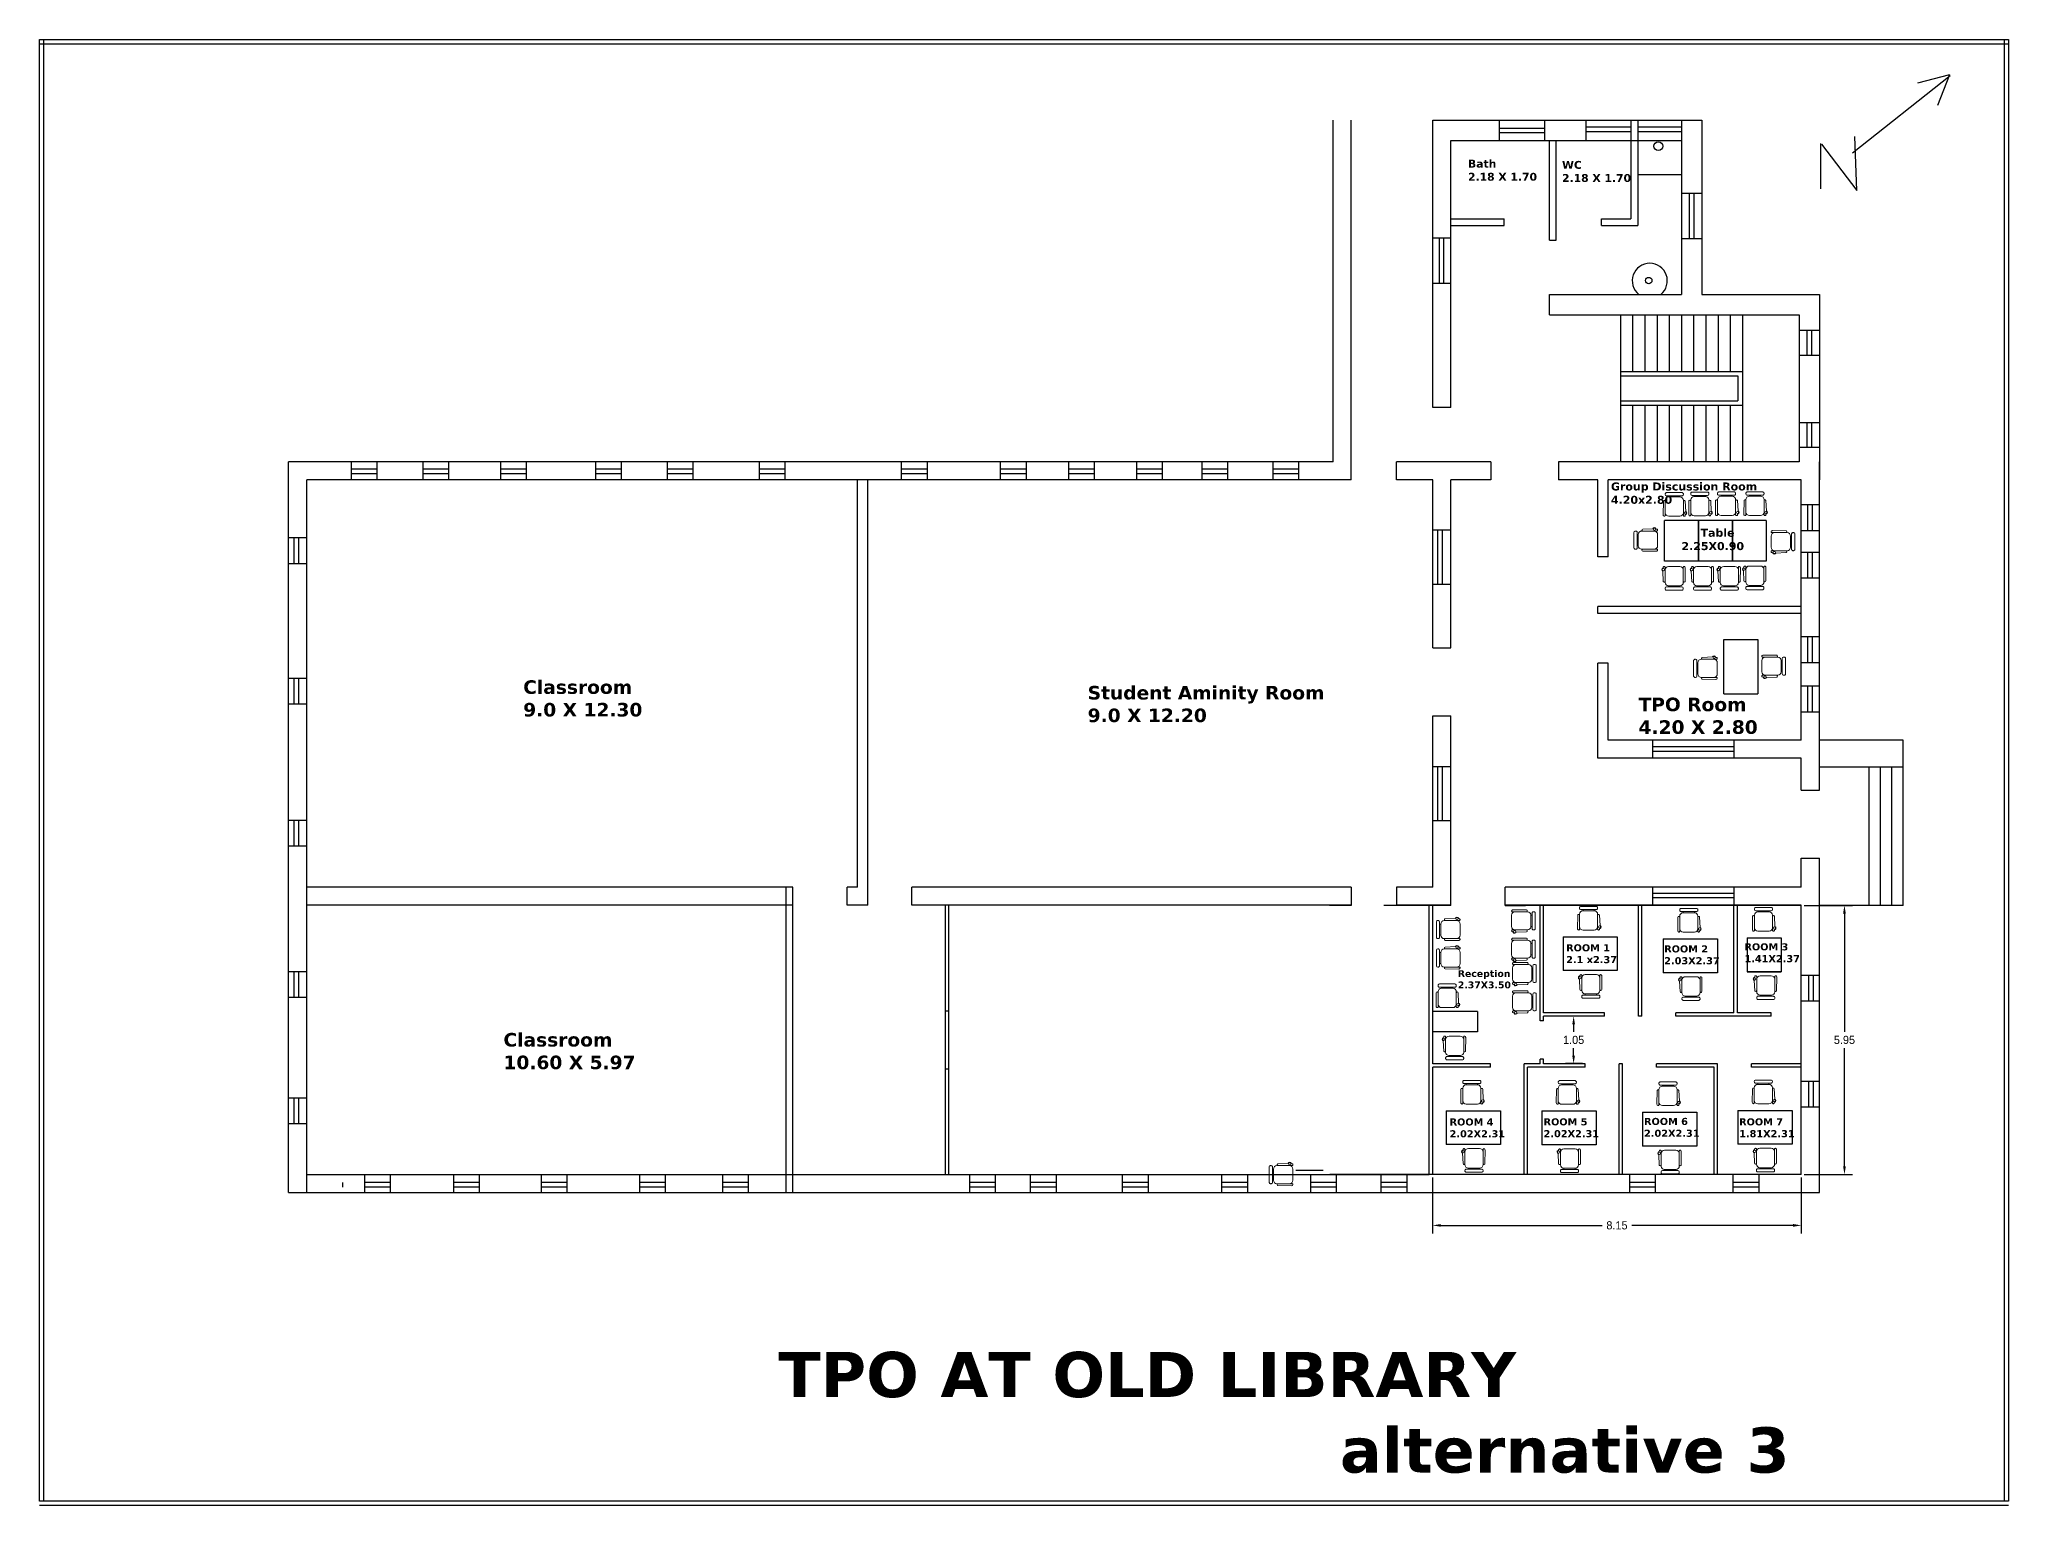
# Model space of a CAD drawing. Header units: inches. Extents: x 9 to 422, y -4 to 100.
# Drawn here: x 378.23 to 421.77, y 64.57 to 96.97 of the extents above; entities that cross this region are included whole.
import ezdxf

# ---------------------------------------------------------------- set-up
doc = ezdxf.new("R2010")
doc.units = ezdxf.units.IN
doc.header["$MEASUREMENT"] = 0
doc.layers.add('FUR', color=32, linetype='Continuous', lineweight=18)
doc.layers.add('FURN', color=10, linetype='Continuous', lineweight=9)
doc.dimstyles.get("Standard").update_dxf_attribs({"dimtxt": 0.18, "dimasz": 0.18, "dimexe": 0.18, "dimexo": 0.0625, "dimgap": 0.09, "dimtad": 0, "dimtih": 1, "dimtoh": 1, "dimdec": 4, "dimzin": 0, "dimdsep": 46, "dimtxsty": 'Standard', "dimcen": 0.09, "dimadec": 0, "dimazin": 0, "dimtfac": 1, "dimtdec": 4, "dimtofl": 0, "dimtmove": 0, "dimatfit": 3, "dimfxl": 1, "dimtolj": 1, "dimtzin": 0, "dimarcsym": 0})

# ---------------------------------------------------------------- blocks, each defined once
blk = doc.blocks.new('CINE CHAIR')
at = {"layer": 'FUR', "color": 48, "lineweight": 0}
for p, q in [((448043.776, 57308.306), (448043.8, 57308.306)), ((448043.776, 57308.058), (448043.8, 57308.058))]:
    blk.add_line(p, q, dxfattribs=at)
blk.add_lwpolyline([(448043.45, 57308.434), (448043.678, 57308.423, -0.388092), (448043.695, 57308.404), (448043.695, 57308.401, -0.414214), (448043.676, 57308.382), (448043.367, 57308.382, -0.414214), (448043.348, 57308.401), (448043.348, 57308.404, -0.491313), (448043.377, 57308.423), (448043.384, 57308.436)], format="xyb", dxfattribs=at)
for points in [[(448043.424, 57308.382), (448043.7, 57308.382, -0.414214), (448043.776, 57308.306), (448043.776, 57308.058, -0.414214), (448043.7, 57307.982), (448043.424, 57307.982, -0.414214), (448043.348, 57308.058), (448043.348, 57308.306, -0.414214)], [(448043.828, 57308.382), (448043.842, 57308.382, -0.414214), (448043.871, 57308.353), (448043.871, 57308.01, -0.414214), (448043.842, 57307.982), (448043.828, 57307.982, -0.414214), (448043.8, 57308.01), (448043.8, 57308.353, -0.414214)], [(448043.379, 57307.938), (448043.678, 57307.94, 0.393133), (448043.695, 57307.959), (448043.695, 57307.963, 0.414214), (448043.676, 57307.982), (448043.367, 57307.982, 0.414214), (448043.348, 57307.963), (448043.348, 57307.966, 0.435766)]]:
    blk.add_lwpolyline(points, format="xyb", close=True, dxfattribs=at)
blk.add_circle((448043.417, 57308.422), 0.0249, dxfattribs=at)
blk.add_arc((448043.417, 57308.422), 0.0356, 19.6628, 156.9494, dxfattribs=at)
blk = doc.blocks.new('*D81')
at = {"color": 0, "lineweight": -2, "transparency": 16777216}
for p, q in [((409.038, 71.823), (409.038, 70.582)), ((417.188, 71.823), (417.188, 70.582)), ((409.218, 70.762), (412.783, 70.762)), ((417.008, 70.762), (413.443, 70.762))]:
    blk.add_line(p, q, dxfattribs=at)
at = {"color": 0, "transparency": 16777216}
for points in [[(409.218, 70.792), (409.218, 70.732), (409.038, 70.762)], [(417.008, 70.792), (417.008, 70.732), (417.188, 70.762)]]:
    blk.add_solid(points, dxfattribs=at)
at = {"layer": 'Defpoints', "color": 0, "transparency": 16777216}
for p in [(409.038, 71.886), (417.188, 71.886), (417.188, 70.762)]:
    blk.add_point(p, dxfattribs=at)
at = {"color": 0, "transparency": 16777216, "insert": (413.113, 70.762), "char_height": 0.18, "attachment_point": 5}
blk.add_mtext('\\A1;8.15', dxfattribs=at)
blk = doc.blocks.new('*D82')
at = {"color": 0, "lineweight": -2, "transparency": 16777216}
for p, q in [((417.251, 77.834), (418.323, 77.834)), ((418.143, 77.654), (418.143, 75.04)), ((418.143, 72.066), (418.143, 74.68)), ((417.251, 71.886), (418.323, 71.886))]:
    blk.add_line(p, q, dxfattribs=at)
at = {"color": 0, "transparency": 16777216}
for points in [[(418.113, 77.654), (418.173, 77.654), (418.143, 77.834)], [(418.113, 72.066), (418.173, 72.066), (418.143, 71.886)]]:
    blk.add_solid(points, dxfattribs=at)
at = {"layer": 'Defpoints', "color": 0, "transparency": 16777216}
for p in [(417.188, 77.834), (417.188, 71.886), (418.143, 71.886)]:
    blk.add_point(p, dxfattribs=at)
at = {"color": 0, "transparency": 16777216, "insert": (418.143, 74.86), "char_height": 0.18, "attachment_point": 5}
blk.add_mtext('\\A1;5.95', dxfattribs=at)
blk = doc.blocks.new('*D83')
at = {"color": 0, "lineweight": -2, "transparency": 16777216}
for p, q in [((412.776, 75.384), (411.975, 75.384)), ((412.155, 75.204), (412.155, 75.04)), ((412.155, 74.516), (412.155, 74.68)), ((412.351, 74.336), (411.975, 74.336))]:
    blk.add_line(p, q, dxfattribs=at)
at = {"color": 0, "transparency": 16777216}
for points in [[(412.125, 75.204), (412.185, 75.204), (412.155, 75.384)], [(412.125, 74.516), (412.185, 74.516), (412.155, 74.336)]]:
    blk.add_solid(points, dxfattribs=at)
at = {"layer": 'Defpoints', "color": 0, "transparency": 16777216}
for p in [(412.155, 75.384), (412.838, 75.384), (412.413, 74.336)]:
    blk.add_point(p, dxfattribs=at)
at = {"color": 0, "transparency": 16777216, "insert": (412.155, 74.86), "char_height": 0.18, "attachment_point": 5}
blk.add_mtext('\\A1;1.05', dxfattribs=at)

msp = doc.modelspace()

# ---------------------------------------------------------------- linework, layer by layer
for p, q in [((378.23272, 96.97212), (421.77268, 96.97212)), ((378.23272, 64.66923), (378.23272, 96.97212)), ((378.23272, 96.87212), (421.77268, 96.87212)), ((378.33272, 64.66923), (378.33272, 96.97212)), ((421.67268, 96.97212), (421.67268, 64.66923)), ((421.77268, 96.97212), (421.77268, 64.66923)), ((418.31813, 94.46603), (420.48266, 96.17346)), ((420.46368, 96.19243), (419.76115, 96.00272)), ((420.46368, 96.19243), (420.19786, 95.50946)), ((406.83843, 87.63603), (406.83843, 95.18603)), ((407.23843, 87.23603), (407.23843, 95.18603)), ((409.03843, 88.83603), (409.03843, 95.18603)), ((409.03843, 95.18603), (414.98843, 95.18603)), ((409.03843, 95.18603), (414.98843, 95.18603)), ((410.50964, 95.18603), (410.50964, 94.73603)), ((411.50964, 95.00539), (410.50964, 95.00539)), ((411.50964, 95.18603), (411.50964, 94.73603)), ((412.42288, 95.18603), (412.42288, 94.73603)), ((413.42288, 95.02913), (412.42288, 95.02913)), ((413.42288, 94.92913), (412.42288, 94.92913)), ((413.42288, 95.18603), (413.42288, 93.00603)), ((413.57288, 95.18603), (413.57288, 94.73603)), ((414.53843, 95.02913), (413.57288, 95.02913)), ((414.53843, 94.92913), (413.57288, 94.92913)), ((414.53843, 95.18603), (414.53843, 91.33603)), ((414.98843, 95.18603), (414.98843, 91.33603)), ((409.43843, 94.73603), (414.53843, 94.73603)), ((409.43843, 88.83603), (409.43843, 94.73603)), ((411.50964, 94.90539), (410.50964, 94.90539)), ((411.61843, 92.53603), (411.61843, 94.73603)), ((411.76843, 92.53603), (411.76843, 94.73603)), ((413.57288, 94.73603), (413.57288, 92.85603)), ((417.61561, 94.67472), (417.61561, 93.66923)), ((417.6346, 94.65575), (418.41307, 93.63129)), ((418.41307, 93.63129), (418.37509, 94.82649)), ((413.57288, 93.98603), (414.53843, 93.98603)), ((414.98843, 93.56436), (414.53843, 93.56436)), ((414.71732, 92.56436), (414.71732, 93.56436)), ((414.81732, 92.56436), (414.81732, 93.56436)), ((409.43843, 93.00603), (410.61843, 93.00603)), ((409.43843, 92.85603), (410.61843, 92.85603)), ((410.61843, 92.85603), (410.61843, 93.00603)), ((412.76843, 93.00603), (413.42288, 93.00603)), ((412.76843, 92.85603), (412.76843, 93.00603)), ((412.76843, 92.85603), (413.57288, 92.85603)), ((409.43843, 92.57687), (409.03843, 92.57687)), ((409.18874, 91.57687), (409.18874, 92.57687)), ((409.28874, 91.57687), (409.28874, 92.57687)), ((411.61843, 92.53603), (411.76843, 92.53603)), ((414.98843, 92.56436), (414.53843, 92.56436)), ((409.43843, 91.57687), (409.03843, 91.57687)), ((411.61843, 91.33603), (414.53843, 91.33603)), ((411.61843, 90.88603), (411.61843, 91.33603)), ((414.98843, 91.33603), (417.58843, 91.33603)), ((417.58843, 91.33603), (417.58843, 87.23603)), ((411.61843, 90.88603), (417.13843, 90.88603)), ((413.18843, 90.88603), (413.18843, 89.53603)), ((413.45843, 90.88603), (413.45843, 89.63603)), ((413.72843, 90.88603), (413.72843, 89.63603)), ((413.99843, 90.88603), (413.99843, 89.63603)), ((414.26843, 90.88603), (414.26843, 89.63603)), ((414.53843, 90.88603), (414.53843, 89.63603)), ((414.80843, 90.88603), (414.80843, 89.63603)), ((415.07843, 90.88603), (415.07843, 89.63603)), ((415.34843, 90.88603), (415.34843, 89.63603)), ((415.61843, 90.88603), (415.61843, 89.63603)), ((415.88843, 90.88603), (415.88843, 87.63603)), ((417.13843, 90.88603), (417.13843, 87.63603)), ((417.13843, 90.5439), (417.58843, 90.5439)), ((417.31927, 89.9939), (417.31927, 90.5439)), ((417.41927, 89.9939), (417.41927, 90.5439)), ((417.13843, 89.9939), (417.58843, 89.9939)), ((413.18843, 89.63603), (415.88843, 89.63603)), ((413.18843, 89.53603), (415.78843, 89.53603)), ((413.18843, 89.53603), (413.18843, 87.63603)), ((415.78843, 89.53603), (415.78843, 88.98603)), ((409.43843, 88.83603), (409.03843, 88.83603)), ((413.18843, 88.98603), (415.78843, 88.98603)), ((413.18843, 88.88603), (415.88843, 88.88603)), ((413.45843, 88.88603), (413.45843, 87.63603)), ((413.72843, 88.88603), (413.72843, 87.63603)), ((413.99843, 88.88603), (413.99843, 87.63603)), ((414.26843, 88.88603), (414.26843, 87.63603)), ((414.53843, 88.88603), (414.53843, 87.63603)), ((414.80843, 88.88603), (414.80843, 87.63603)), ((415.07843, 88.88603), (415.07843, 87.63603)), ((415.34843, 88.88603), (415.34843, 87.63603)), ((415.61843, 88.88603), (415.61843, 87.63603)), ((417.13843, 88.50931), (417.58843, 88.50931)), ((417.31927, 87.95931), (417.31927, 88.50931)), ((417.41927, 87.95931), (417.41927, 88.50931)), ((417.13843, 87.95931), (417.58843, 87.95931)), ((383.74343, 71.48603), (383.74343, 87.63603)), ((406.83843, 87.63603), (383.74343, 87.63603)), ((385.13439, 87.23603), (385.13439, 87.63603)), ((385.70439, 87.23603), (385.70439, 87.63603)), ((386.71877, 87.23603), (386.71877, 87.63603)), ((387.28877, 87.23603), (387.28877, 87.63603)), ((388.43249, 87.23603), (388.43249, 87.63603)), ((389.00249, 87.23603), (389.00249, 87.63603)), ((390.53422, 87.23603), (390.53422, 87.63603)), ((391.10422, 87.23603), (391.10422, 87.63603)), ((392.1186, 87.23603), (392.1186, 87.63603)), ((392.6886, 87.23603), (392.6886, 87.63603)), ((394.15566, 87.23603), (394.15566, 87.63603)), ((394.72566, 87.23603), (394.72566, 87.63603)), ((397.297, 87.23603), (397.297, 87.63603)), ((397.867, 87.23603), (397.867, 87.63603)), ((399.48666, 87.23603), (399.48666, 87.63603)), ((400.05666, 87.23603), (400.05666, 87.63603)), ((400.99263, 87.23603), (400.99263, 87.63603)), ((401.56263, 87.23603), (401.56263, 87.63603)), ((402.49859, 87.23603), (402.49859, 87.63603)), ((403.06859, 87.23603), (403.06859, 87.63603)), ((403.94048, 87.23603), (403.94048, 87.63603)), ((404.51048, 87.23603), (404.51048, 87.63603)), ((405.51053, 87.23603), (405.51053, 87.63603)), ((406.08053, 87.23603), (406.08053, 87.63603)), ((408.23843, 87.23603), (408.23843, 87.63603)), ((410.32159, 87.63603), (408.23843, 87.63603)), ((410.32159, 87.63603), (408.52908, 87.63603)), ((410.32159, 87.63603), (410.32159, 87.23603)), ((417.13843, 87.63603), (411.82159, 87.63603)), ((417.13843, 87.63603), (411.82159, 87.63603)), ((411.82159, 87.63603), (411.82159, 87.23603)), ((417.58843, 80.37992), (417.58843, 87.63603)), ((384.14343, 71.48603), (384.14343, 87.23603)), ((407.23843, 87.23603), (384.14343, 87.23603)), ((385.13439, 87.47823), (385.70439, 87.47823)), ((385.13439, 87.37823), (385.70439, 87.37823)), ((386.71877, 87.47823), (387.28877, 87.47823)), ((386.71877, 87.37823), (387.28877, 87.37823)), ((388.43249, 87.47823), (389.00249, 87.47823)), ((388.43249, 87.37823), (389.00249, 87.37823)), ((390.53422, 87.47823), (391.10422, 87.47823)), ((390.53422, 87.37823), (391.10422, 87.37823)), ((392.1186, 87.47823), (392.6886, 87.47823)), ((392.1186, 87.37823), (392.6886, 87.37823)), ((394.15566, 87.47823), (394.72566, 87.47823)), ((394.15566, 87.37823), (394.72566, 87.37823)), ((396.32343, 78.23603), (396.32343, 87.23603)), ((396.55343, 77.83603), (396.55343, 87.23603)), ((397.297, 87.47823), (397.867, 87.47823)), ((397.297, 87.37823), (397.867, 87.37823)), ((399.48666, 87.47823), (400.05666, 87.47823)), ((399.48666, 87.37823), (400.05666, 87.37823)), ((400.99263, 87.47823), (401.56263, 87.47823)), ((400.99263, 87.37823), (401.56263, 87.37823)), ((402.49859, 87.47823), (403.06859, 87.47823)), ((402.49859, 87.37823), (403.06859, 87.37823)), ((403.94048, 87.47823), (404.51048, 87.47823)), ((403.94048, 87.37823), (404.51048, 87.37823)), ((405.51053, 87.47823), (406.08053, 87.47823)), ((405.51053, 87.37823), (406.08053, 87.37823)), ((409.03843, 87.23603), (408.23843, 87.23603)), ((409.03843, 87.23603), (408.52908, 87.23603)), ((409.03843, 83.52268), (409.03843, 87.23603)), ((409.43843, 83.52268), (409.43843, 87.23603)), ((410.32159, 87.23603), (409.43843, 87.23603)), ((409.43843, 87.18603), (409.43843, 87.23603)), ((410.32159, 87.23603), (409.43843, 87.23603)), ((412.68843, 87.23603), (411.82159, 87.23603)), ((412.68843, 87.23603), (411.82159, 87.23603)), ((412.68843, 85.53603), (412.68843, 87.23603)), ((412.91843, 85.53603), (412.91843, 87.23603)), ((417.18843, 87.23603), (412.91843, 87.23603)), ((417.18843, 87.23603), (412.91843, 87.23603)), ((417.18843, 81.48603), (417.18843, 87.23603)), ((417.58843, 86.6842), (417.18843, 86.6842)), ((417.32875, 86.6842), (417.32875, 86.1142)), ((417.42875, 86.6842), (417.42875, 86.1142)), ((414.16476, 85.43895), (414.16476, 86.33895)), ((414.91476, 86.33895), (414.16476, 86.33895)), ((414.91476, 85.43895), (414.91476, 86.33895)), ((415.66476, 86.33895), (414.91476, 86.33895)), ((414.91476, 86.33895), (414.91476, 85.43895)), ((415.66476, 85.43895), (415.66476, 86.33895)), ((416.41476, 86.33895), (415.66476, 86.33895)), ((415.66476, 86.33895), (415.66476, 85.43895)), ((416.41476, 86.33895), (416.41476, 85.43895)), ((384.14343, 85.95486), (383.74343, 85.95486)), ((383.86107, 85.95486), (383.86107, 85.38486)), ((383.96107, 85.95486), (383.96107, 85.38486)), ((409.03843, 86.1345), (409.43843, 86.1345)), ((409.14761, 86.1345), (409.14761, 84.9345)), ((409.24761, 86.1345), (409.24761, 84.9345)), ((417.58843, 86.1142), (417.18843, 86.1142)), ((384.14343, 85.38486), (383.74343, 85.38486)), ((412.91843, 85.53603), (412.68843, 85.53603)), ((416.41476, 85.43895), (414.16476, 85.43895)), ((417.58843, 85.63607), (417.18843, 85.63607)), ((417.32875, 85.63607), (417.32875, 85.06607)), ((417.42875, 85.63607), (417.42875, 85.06607)), ((409.03843, 84.9345), (409.43843, 84.9345)), ((417.58843, 85.06607), (417.18843, 85.06607)), ((412.68843, 84.28603), (412.68843, 84.43603)), ((417.18843, 84.43603), (412.68843, 84.43603)), ((417.18843, 84.28603), (412.68843, 84.28603)), ((415.47784, 82.50729), (415.47784, 83.70729)), ((415.47784, 83.70729), (416.22784, 83.70729)), ((416.22784, 83.70729), (416.22784, 82.50729)), ((417.58843, 83.76611), (417.18843, 83.76611)), ((417.32875, 83.76611), (417.32875, 83.18701)), ((417.42875, 83.76611), (417.42875, 83.18701)), ((409.03843, 83.52268), (409.43843, 83.52268)), ((412.68843, 81.08603), (412.68843, 83.18603)), ((412.91843, 83.18603), (412.68843, 83.18603)), ((412.91843, 81.48603), (412.91843, 83.18603)), ((417.58843, 83.19611), (417.18843, 83.19611)), ((384.14343, 82.84963), (383.74343, 82.84963)), ((383.86107, 82.84963), (383.86107, 82.27963)), ((383.96107, 82.84963), (383.96107, 82.27963)), ((415.47784, 82.50729), (416.22784, 82.50729)), ((417.58843, 82.67569), (417.18843, 82.67569)), ((417.32875, 82.67569), (417.32875, 82.10569)), ((417.42875, 82.67569), (417.42875, 82.10569)), ((384.14343, 82.27963), (383.74343, 82.27963)), ((409.03843, 78.23603), (409.03843, 82.02268)), ((409.03843, 82.02268), (409.43843, 82.02268)), ((409.43843, 77.83424), (409.43843, 82.02268)), ((417.58843, 82.10569), (417.18843, 82.10569)), ((417.18843, 81.48603), (412.91843, 81.48603)), ((413.8999, 81.48603), (413.8999, 81.08603)), ((415.6999, 81.48603), (415.6999, 81.08603)), ((419.43843, 81.48603), (417.58843, 81.48603)), ((419.43843, 77.83424), (419.43843, 81.48603)), ((417.18843, 81.08603), (412.68843, 81.08603)), ((415.6999, 81.33839), (413.8999, 81.33839)), ((415.6999, 81.23839), (413.8999, 81.23839)), ((417.18843, 80.37992), (417.18843, 81.08603)), ((409.03843, 80.90682), (409.43843, 80.90682)), ((409.14761, 80.90682), (409.14761, 79.70682)), ((409.24761, 80.90682), (409.24761, 79.70682)), ((419.43843, 80.88603), (417.58843, 80.88603)), ((418.68843, 77.83424), (418.68843, 80.88603)), ((418.93843, 77.83424), (418.93843, 80.88603)), ((419.18843, 77.83424), (419.18843, 80.88603)), ((417.18843, 80.37992), (417.58843, 80.37992)), ((384.14343, 79.7117), (383.74343, 79.7117)), ((383.86107, 79.7117), (383.86107, 79.1417)), ((383.96107, 79.7117), (383.96107, 79.1417)), ((409.03843, 79.70682), (409.43843, 79.70682)), ((384.14343, 79.1417), (383.74343, 79.1417)), ((417.18843, 78.23603), (417.18843, 78.87992)), ((417.18843, 78.87992), (417.58843, 78.87992)), ((417.58843, 71.48603), (417.58843, 78.87992)), ((394.89343, 78.23603), (384.14343, 78.23603)), ((394.74343, 71.48603), (394.74343, 78.23603)), ((394.89343, 71.48603), (394.89343, 78.23603)), ((396.09343, 77.83603), (396.09343, 78.23603)), ((396.32343, 78.23603), (396.09343, 78.23603)), ((397.52343, 77.83603), (397.52343, 78.23603)), ((407.23843, 78.23603), (397.52343, 78.23603)), ((407.23843, 78.23603), (407.23843, 77.83424)), ((409.03843, 78.23603), (408.23843, 78.23603)), ((408.23843, 78.23603), (408.23843, 77.83424)), ((410.63843, 77.83424), (410.63843, 78.23603)), ((417.18843, 78.23603), (410.63843, 78.23603)), ((413.8999, 78.23603), (413.8999, 77.83424)), ((415.6999, 78.09905), (413.8999, 78.09905)), ((415.6999, 77.99905), (413.8999, 77.99905)), ((415.6999, 78.23603), (415.6999, 77.83424)), ((394.89343, 77.83603), (384.14343, 77.83603)), ((396.32343, 77.83603), (396.09343, 77.83603)), ((396.55343, 77.83603), (396.32343, 77.83603)), ((407.23843, 77.83603), (397.52343, 77.83603)), ((398.26343, 71.88603), (398.26343, 77.83603)), ((398.93459, 77.83579), (398.33459, 77.83579)), ((398.33459, 77.83579), (398.33459, 76.83579)), ((398.33843, 71.88603), (398.33843, 77.83603)), ((407.23843, 77.83424), (406.7602, 77.83424)), ((409.43843, 77.83424), (407.9602, 77.83424)), ((409.43843, 77.83603), (408.23843, 77.83603)), ((408.96343, 73.91103), (408.96343, 77.83603)), ((409.03843, 75.48899), (409.03843, 77.83603)), ((417.18843, 77.83603), (410.63843, 77.83603)), ((417.18843, 77.83424), (410.63843, 77.83424)), ((410.63843, 77.83424), (411.08843, 77.83424)), ((411.41343, 75.28424), (411.41343, 77.83603)), ((411.48843, 75.45924), (411.48843, 77.83603)), ((412.83843, 77.83424), (412.83843, 77.83603)), ((413.58843, 75.38424), (413.58843, 77.83603)), ((413.66343, 75.38424), (413.66343, 77.83603)), ((414.41343, 77.83424), (414.41343, 77.83603)), ((415.6999, 75.45924), (415.6999, 77.83603)), ((415.7749, 75.45924), (415.7749, 77.83603)), ((416.5249, 77.83424), (416.5249, 77.83603)), ((417.18843, 71.88576), (417.18843, 77.83603)), ((419.43843, 77.83424), (417.58843, 77.83424)), ((411.92135, 77.14203), (413.12135, 77.14203)), ((411.92135, 77.14203), (411.92135, 76.39203)), ((413.12135, 77.14203), (413.12135, 76.39203)), ((414.13554, 77.09664), (415.33554, 77.09664)), ((414.13554, 77.09664), (414.13554, 76.34664)), ((415.33554, 77.09664), (415.33554, 76.34664)), ((415.99288, 77.11651), (416.74288, 77.11651)), ((415.99288, 77.11651), (415.99288, 76.36651)), ((416.74288, 77.11651), (416.74288, 76.36651)), ((384.14343, 76.36593), (383.74343, 76.36593)), ((383.86107, 76.36593), (383.86107, 75.79593)), ((383.96107, 76.36593), (383.96107, 75.79593)), ((413.12135, 76.39203), (411.92135, 76.39203)), ((415.33554, 76.34664), (414.13554, 76.34664)), ((415.99288, 76.36651), (416.74288, 76.36651)), ((416.74288, 76.36651), (415.99288, 76.36651)), ((417.58843, 76.28799), (417.18843, 76.28799)), ((417.35681, 75.71799), (417.35681, 76.28799)), ((417.45681, 75.71799), (417.45681, 76.28799)), ((384.14343, 75.79593), (383.74343, 75.79593)), ((398.33843, 75.49853), (398.26343, 75.49853)), ((409.03232, 75.49043), (409.03232, 75.04043)), ((410.03232, 75.49043), (409.03232, 75.49043)), ((409.03843, 74.33576), (409.03843, 75.48899)), ((410.03232, 75.49043), (410.03232, 75.04043)), ((412.83843, 75.45924), (411.48843, 75.45924)), ((411.48843, 75.28424), (411.48843, 75.38424)), ((412.83843, 75.38424), (411.48843, 75.38424)), ((412.83843, 75.38424), (412.83843, 75.45924)), ((413.66343, 75.38424), (413.58843, 75.38424)), ((414.41343, 75.38424), (414.41343, 75.45924)), ((415.6999, 75.45924), (414.41343, 75.45924)), ((416.5249, 75.38424), (414.41343, 75.38424)), ((416.5249, 75.45924), (415.7749, 75.45924)), ((416.5249, 75.38424), (416.5249, 75.45924)), ((417.58843, 75.71799), (417.18843, 75.71799)), ((410.03232, 75.04043), (409.03232, 75.04043)), ((411.48843, 75.28424), (411.41343, 75.28424)), ((398.26343, 74.22353), (398.33843, 74.22353)), ((410.31343, 74.33576), (409.03843, 74.33576)), ((409.03843, 73.98603), (409.03843, 74.26076)), ((410.31343, 74.26076), (409.03843, 74.26076)), ((410.31343, 74.26076), (410.31343, 74.33576)), ((411.06343, 71.88576), (411.06343, 74.33576)), ((411.41343, 74.33576), (411.06343, 74.33576)), ((411.13843, 71.88576), (411.13843, 74.26076)), ((412.41343, 74.26076), (411.13843, 74.26076)), ((411.41343, 74.33576), (411.41343, 74.43576)), ((411.48843, 74.43576), (411.41343, 74.43576)), ((411.48843, 74.33576), (411.48843, 74.43576)), ((412.41343, 74.33576), (411.48843, 74.33576)), ((412.41343, 74.26076), (412.41343, 74.33576)), ((413.16343, 71.88576), (413.16343, 74.33576)), ((413.23843, 74.33576), (413.16343, 74.33576)), ((413.23843, 71.88576), (413.23843, 74.33576)), ((413.98843, 74.26076), (413.98843, 74.33576)), ((415.33843, 74.33576), (413.98843, 74.33576)), ((415.26343, 74.26076), (413.98843, 74.26076)), ((415.26343, 71.88576), (415.26343, 74.26076)), ((415.33843, 71.88576), (415.33843, 74.33576)), ((416.08843, 74.26076), (416.08843, 74.33576)), ((417.18843, 74.33576), (416.08843, 74.33576)), ((417.18843, 74.26076), (416.08843, 74.26076)), ((408.96343, 71.88603), (408.96343, 73.91103)), ((409.03843, 71.88576), (409.03843, 73.98603)), ((417.58843, 73.94342), (417.18843, 73.94342)), ((417.35681, 73.37342), (417.35681, 73.94342)), ((417.45681, 73.37342), (417.45681, 73.94342)), ((384.14343, 73.57295), (383.74343, 73.57295)), ((383.86107, 73.57295), (383.86107, 73.00295)), ((383.96107, 73.57295), (383.96107, 73.00295)), ((398.3396, 72.0117), (398.3396, 73.2117)), ((398.33964, 72.62569), (398.33964, 73.22569)), ((409.33905, 73.29624), (410.53905, 73.29624)), ((409.33905, 73.29624), (409.33905, 72.54624)), ((410.53905, 73.29624), (410.53905, 72.54624)), ((411.45097, 73.29073), (412.65097, 73.29073)), ((411.45097, 73.29073), (411.45097, 72.54073)), ((412.65097, 73.29073), (412.65097, 72.54073)), ((413.67697, 73.26261), (414.87697, 73.26261)), ((413.67697, 73.26261), (413.67697, 72.51261)), ((414.87697, 73.26261), (414.87697, 72.51261)), ((415.78475, 73.30391), (416.98475, 73.30391)), ((415.78475, 73.30391), (415.78475, 72.55391)), ((416.98475, 73.30391), (416.98475, 72.55391)), ((417.58843, 73.37342), (417.18843, 73.37342)), ((384.14343, 73.00295), (383.74343, 73.00295)), ((410.53905, 72.54624), (409.33905, 72.54624)), ((412.65097, 72.54073), (411.45097, 72.54073)), ((414.87697, 72.51261), (413.67697, 72.51261)), ((416.98475, 72.55391), (415.78475, 72.55391)), ((384.14343, 71.88603), (399.36489, 71.88603)), ((385.42113, 71.88603), (385.42113, 71.48603)), ((385.99113, 71.88603), (385.99113, 71.48603)), ((387.3859, 71.88603), (387.3859, 71.48603)), ((387.9559, 71.88603), (387.9559, 71.48603)), ((389.32411, 71.88603), (389.32411, 71.48603)), ((389.89411, 71.88603), (389.89411, 71.48603)), ((391.50129, 71.88603), (391.50129, 71.48603)), ((392.07129, 71.88603), (392.07129, 71.48603)), ((393.3333, 71.88603), (393.3333, 71.48603)), ((393.9033, 71.88603), (393.9033, 71.48603)), ((398.79489, 71.88603), (398.79489, 71.48603)), ((399.36489, 71.88603), (408.96343, 71.88603)), ((399.36489, 71.88603), (399.36489, 71.48603)), ((400.14214, 71.88603), (400.14214, 71.48603)), ((400.71214, 71.88603), (400.71214, 71.48603)), ((402.17484, 71.88603), (402.17484, 71.48603)), ((402.74484, 71.88603), (402.74484, 71.48603)), ((404.37299, 71.88603), (404.37299, 71.48603)), ((404.94299, 71.88603), (404.94299, 71.48603)), ((406.61477, 71.97527), (406.01477, 71.97527)), ((406.33478, 71.88603), (406.33478, 71.48603)), ((407.96157, 71.88576), (406.76157, 71.88576)), ((406.90478, 71.88603), (406.90478, 71.48603)), ((407.89476, 71.88603), (407.89476, 71.48603)), ((417.18843, 71.88576), (407.96157, 71.88576)), ((408.46476, 71.88603), (408.46476, 71.48603)), ((413.39116, 71.88576), (413.39116, 71.48603)), ((413.96116, 71.88576), (413.96116, 71.48603)), ((415.67693, 71.88576), (415.67693, 71.48603)), ((416.24693, 71.88576), (416.24693, 71.48603)), ((383.74343, 71.48603), (417.58843, 71.48603)), ((384.93536, 71.70797), (384.93536, 71.60797)), ((385.99113, 71.70797), (385.42113, 71.70797)), ((385.99113, 71.60797), (385.42113, 71.60797)), ((387.9559, 71.70797), (387.3859, 71.70797)), ((387.9559, 71.60797), (387.3859, 71.60797)), ((389.89411, 71.70797), (389.32411, 71.70797)), ((389.89411, 71.60797), (389.32411, 71.60797)), ((392.07129, 71.70797), (391.50129, 71.70797)), ((392.07129, 71.60797), (391.50129, 71.60797)), ((393.9033, 71.70797), (393.3333, 71.70797)), ((393.9033, 71.60797), (393.3333, 71.60797)), ((399.36489, 71.70797), (398.79489, 71.70797)), ((399.36489, 71.60797), (398.79489, 71.60797)), ((400.71214, 71.70797), (400.14214, 71.70797)), ((400.71214, 71.60797), (400.14214, 71.60797)), ((402.74484, 71.70797), (402.17484, 71.70797)), ((402.74484, 71.60797), (402.17484, 71.60797)), ((404.94299, 71.70797), (404.37299, 71.70797)), ((404.94299, 71.60797), (404.37299, 71.60797)), ((406.90478, 71.70797), (406.33478, 71.70797)), ((406.90478, 71.60797), (406.33478, 71.60797)), ((408.46476, 71.70797), (407.89476, 71.70797)), ((408.46476, 71.60797), (407.89476, 71.60797)), ((413.96116, 71.70797), (413.39116, 71.70797)), ((413.96116, 71.60797), (413.39116, 71.60797)), ((416.24693, 71.70797), (415.67693, 71.70797)), ((416.24693, 71.60797), (415.67693, 71.60797)), ((421.77268, 64.66923), (378.23272, 64.66923)), ((421.77268, 64.56923), (378.23272, 64.56923))]:
    msp.add_line(p, q)
for centre, radius in [((414.02771, 94.6118), 0.09653), ((413.81572, 91.64287), 0.07038)]:
    msp.add_circle(centre, radius)
msp.add_arc((413.83919, 91.63701), 0.3871, 308.964759, 231.035241)

# ---------------------------------------------------------------- block references
at = {"layer": 'FURN', "xscale": -1}
for p, rotation in [((-56887.10279, -447957.77085), 270.0008565926001), ((-56886.53766, -447957.76202), 270.0008565926001), ((-56885.94604, -447957.75626), 270.0008565926001), ((-56885.3191, -447957.75626), 270.0008565926001), ((448458.21641, -57215.5766), 0.0008565926000514423), ((-447627.68249, 57387.35573), 180.0008565926001), ((57715.86268, 448129.52892), 90.00085659260004), ((57716.48962, 448129.52892), 90.00085659260004), ((57717.08124, 448129.52885), 90.00085659260004), ((57717.64637, 448129.53769), 90.00085659260004), ((448459.53568, -57218.41129), 0.0008565926000514423), ((-447627.88838, 57384.60461), 180.0008565926001), ((448453.84957, -57224.18509), 0.0008565926000514423), ((-447633.42104, 57378.97635), 180.0008565926001), ((-56888.99723, -447966.91581), 270.0008565926001), ((-56886.78305, -447966.9612), 270.0008565926001), ((-56885.13011, -447966.94133), 270.0008565926001), ((-447633.42104, 57378.34941), 180.0008565926001), ((448453.84957, -57224.81203), 0.0008565926000514423), ((-447633.40163, 57377.81313), 180.0008565926001), ((57714.01866, 448120.50826), 90.00085659260004), ((57716.23285, 448120.46286), 90.00085659260004), ((57717.88578, 448120.48274), 90.00085659260004), ((-56892.1231, -447968.63065), 270.0008565926001), ((-447633.40163, 57377.18619), 180.0008565926001), ((57711.00885, 448119.14932), 90.00085659260004), ((-56891.57953, -447970.7616), 270.0008565926001), ((-56889.46761, -447970.76711), 270.0008565926001), ((-56887.24162, -447970.79523), 270.0008565926001), ((-56885.13384, -447970.75393), 270.0008565926001), ((57711.43637, 448116.66247), 90.00085659260004), ((57713.54828, 448116.65696), 90.00085659260004), ((57715.77428, 448116.62883), 90.00085659260004), ((57717.88206, 448116.67013), 90.00085659260004), ((448450.15256, -57229.60069), 0.0008565926000514423)]:
    msp.add_blockref('CINE CHAIR', p, dxfattribs=dict(at, rotation=rotation))

# ---------------------------------------------------------------- texts
at = {"attachment_point": 1}
for s, insert, char_height, width in [('{\\fVerdana|b1|i0|c0|p34;Bath\\P2.18 X 1.70}', (409.81976, 94.31314), 0.1738292, 8.78742), ('{\\fVerdana|b1|i0|c0|p34;WC\\P2.18 X 1.70}', (411.89864, 94.28579), 0.1738292, 8.78742), ('{\\fVerdana|b1|i0|c0|p34;Group Discussion Room\\P4.20x2.80}', (412.98044, 87.18071), 0.1769591, 8.9456421), ('{\\fVerdana|b1|i0|c0|p34;     Table\\P2.25X0.90}', (414.5386, 86.15774), 0.1769591, 8.9456421), ('{\\fVerdana|b1|i0|c0|p34;Classroom\\P9.0 X 12.30}', (388.93041, 82.80869), 0.3, 15.1656101), ('{\\fVerdana|b1|i0|c0|p34;Student Aminity Room\\P9.0 X 12.20}', (401.41058, 82.68398), 0.3, 15.1656101), ('{\\fVerdana|b1|i0|c0|p34;TPO Room\\P4.20 X 2.80}', (413.59114, 82.42498), 0.3, 15.1656101), ('{\\fVerdana|b1|i0|c0|p34;ROOM 1\\P2.1 x2.37}', (411.98928, 76.97541), 0.156805, 7.92681), ('{\\fVerdana|b1|i0|c0|p34;ROOM 2\\P2.03X2.37}', (414.15737, 76.95063), 0.156805, 7.92681), ('{\\fVerdana|b1|i0|c0|p34;ROOM 3\\P1.41X2.37}', (415.93152, 76.99639), 0.156805, 7.92681), ('{\\fVerdana|b1|i0|c0|p34;Reception \\P2.37X3.50}', (409.59444, 76.40202), 0.1499817, 7.5818791), ('{\\fVerdana|b1|i0|c0|p34;Classroom\\P10.60 X 5.97}', (388.4936, 75.01423), 0.3, 15.1656101), ('{\\fVerdana|b1|i0|c0|p34;ROOM 4\\P2.02X2.31}', (409.41249, 73.12612), 0.156805, 7.92681), ('{\\fVerdana|b1|i0|c0|p34;ROOM 5\\P2.02X2.31}', (411.49051, 73.12895), 0.156805, 7.92681), ('{\\fVerdana|b1|i0|c0|p34;ROOM 6\\P2.02X2.31}', (413.71152, 73.13774), 0.156805, 7.92681), ('{\\fVerdana|b1|i0|c0|p34;ROOM 7\\P1.81X2.31}', (415.81424, 73.12847), 0.156805, 7.92681), ('{\\fVerdana|b1|i0|c0|p34;TPO AT OLD LIBRARY\\P                          alternative 3}', (394.57047, 67.96636), 1, 26.2659818)]:
    msp.add_mtext(s, dxfattribs=dict(at, insert=insert, char_height=char_height, width=width))

# ---------------------------------------------------------------- dimensions: what is measured, and where the dimension line sits
for base, p1, p2, picture, middle in [((418.1426, 71.88576), (417.18843, 77.83424), (417.18843, 71.88576), '*D82', (418.1426, 74.86)), ((412.15511, 75.38424), (412.41343, 74.33576), (412.83843, 75.38424), '*D83', (412.15511, 74.86))]:
    dim = msp.add_linear_dim(base=base, p1=p1, p2=p2, angle=90, dimstyle='Standard', override={"dimdec": 2})
    dim.commit()
    dim.dimension.update_dxf_attribs({"geometry": picture, "text_midpoint": middle})
dim = msp.add_linear_dim(base=(417.18843, 70.76227), p1=(409.03843, 71.88576), p2=(417.18843, 71.88576), dimstyle='Standard', override={"dimdec": 2})
dim.commit()
dim.dimension.update_dxf_attribs({"geometry": '*D81', "text_midpoint": (413.11343, 70.76227)})

doc.saveas('drawing.dxf')
